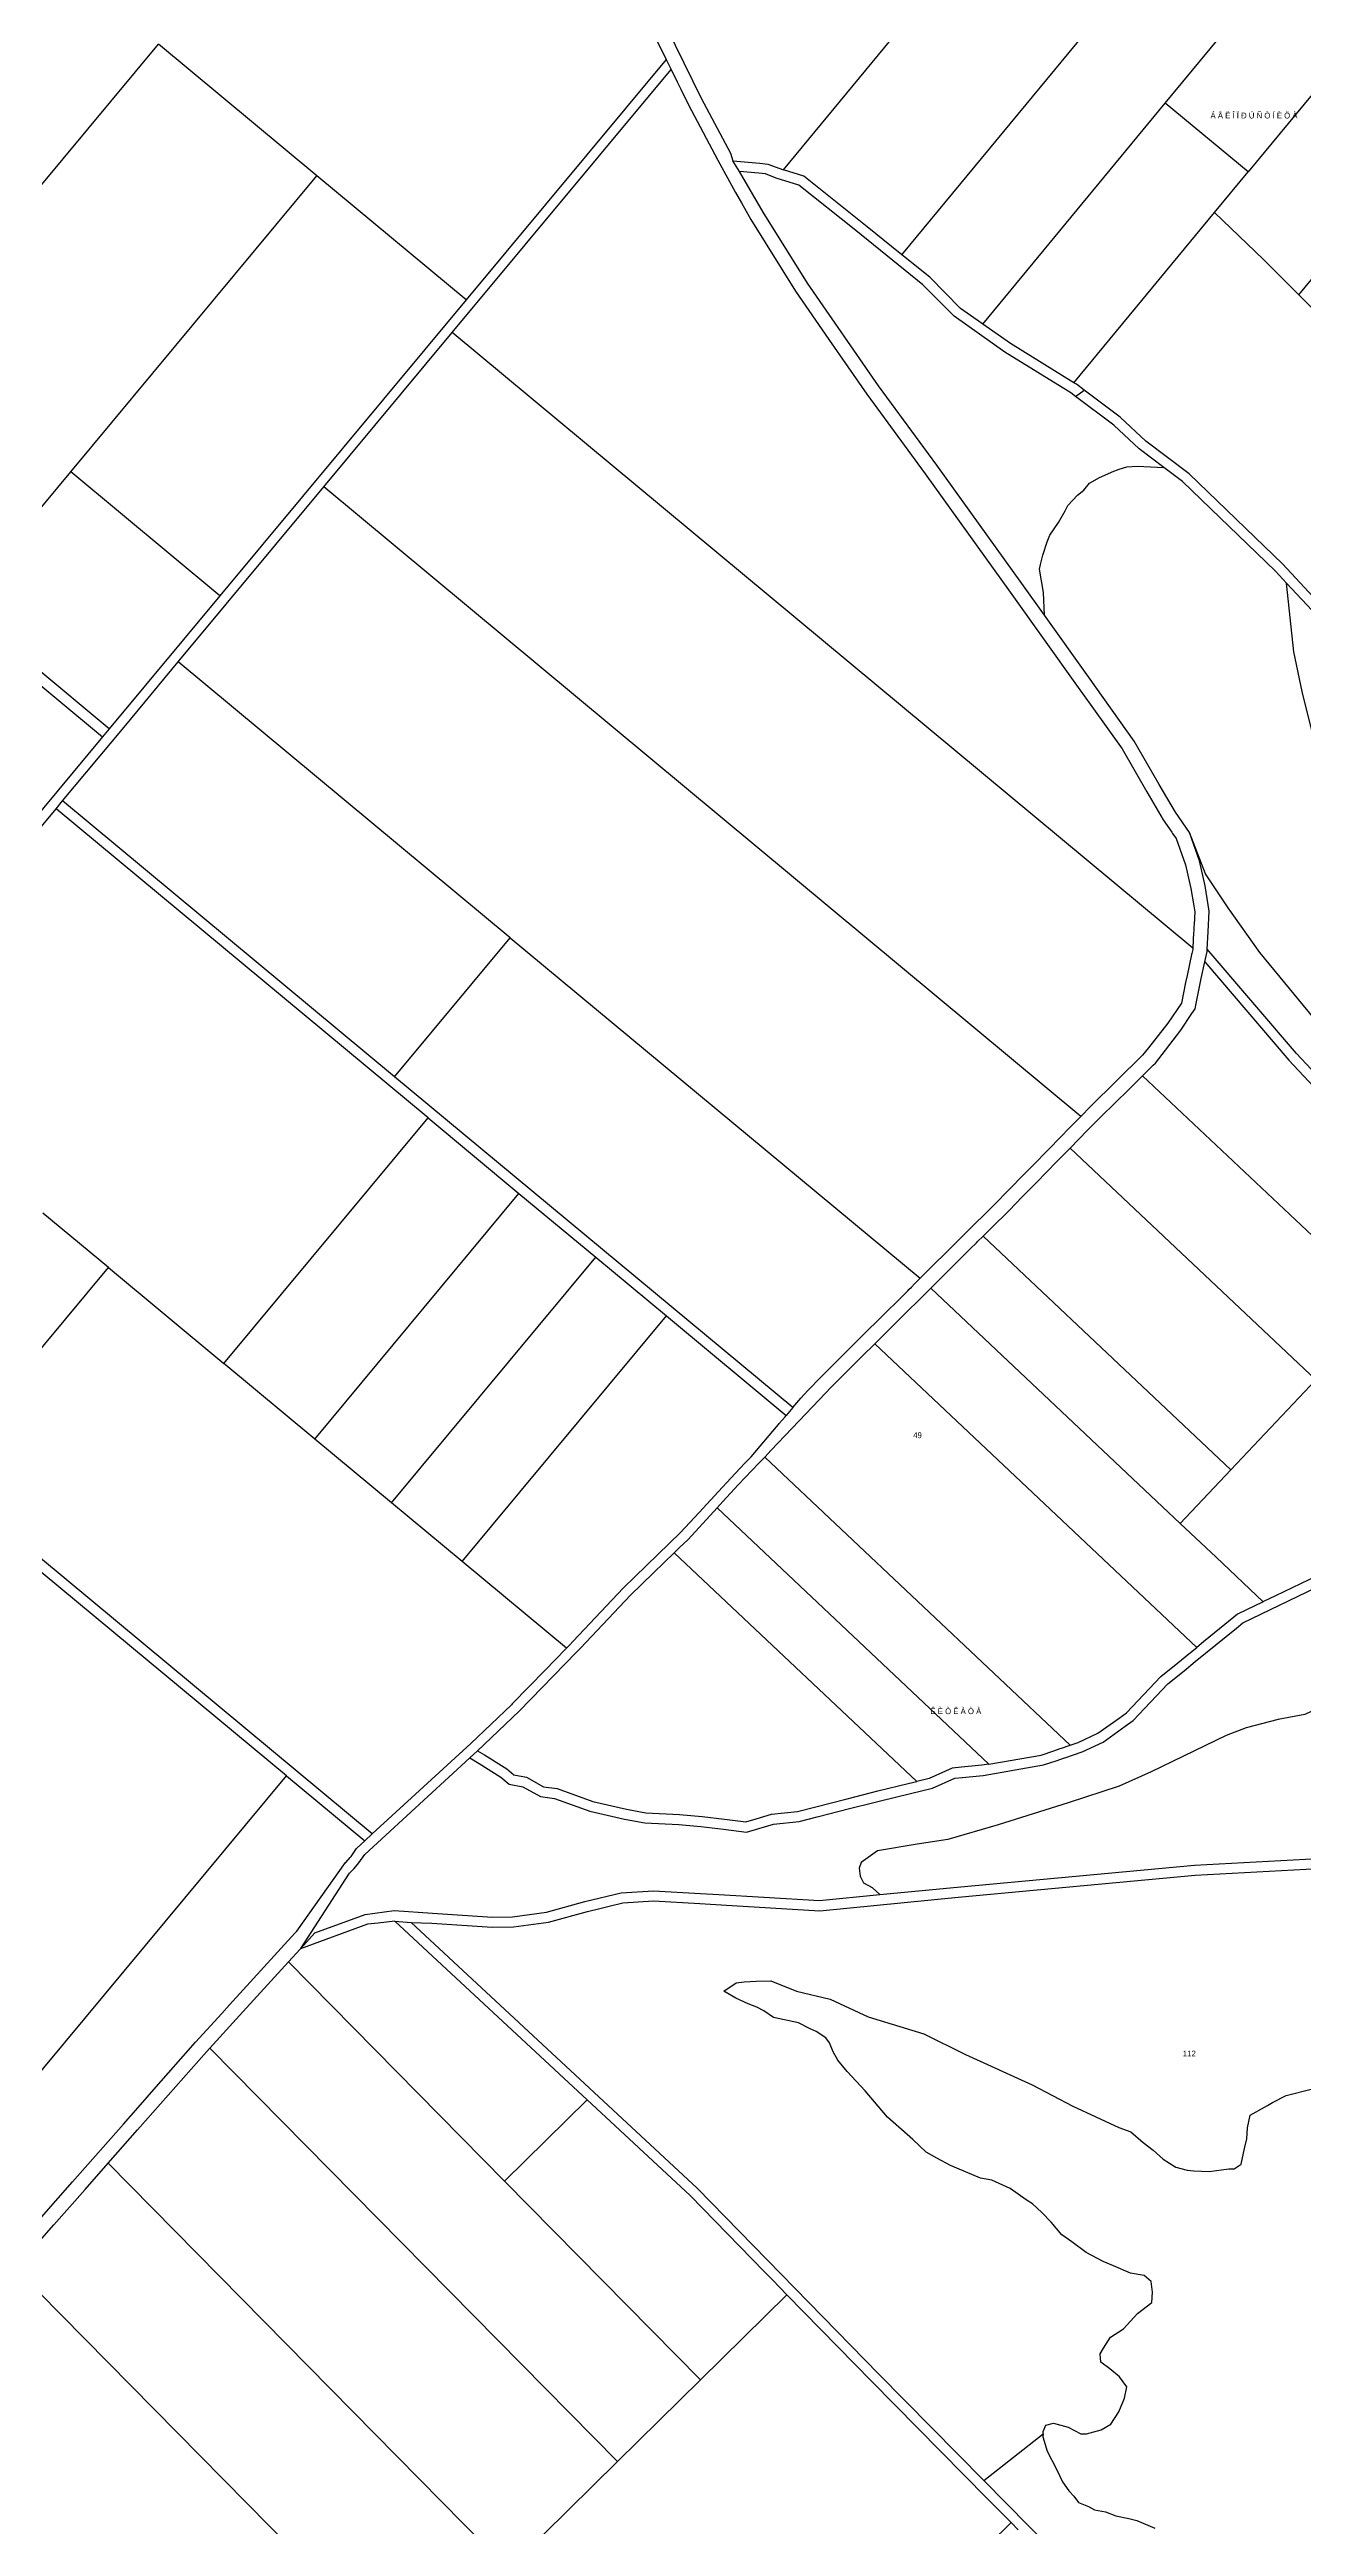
# Model space of a CAD drawing. Header units: metres. Extents: x 1082 to 7276, y 13258 to 20635.
# Drawn here: x 3629 to 4062, y 15857 to 16712 of the extents above; entities that cross this region are included whole.
import ezdxf

# ---------------------------------------------------------------- set-up
doc = ezdxf.new("R2010")
doc.units = ezdxf.units.M

msp = doc.modelspace()

# ---------------------------------------------------------------- linework, layer by layer
at = {"layer": '146'}
for points in [[(3882.5, 16670.26), (3962.83, 16767.551)], [(3812.43, 16757.09), (3824.4, 16737.65), (3828.02, 16732.56), (3830.04, 16729.721), (3834.91, 16722.85), (3842.04, 16708.32)], [(3923.36, 16640.881), (4021.19, 16759.369)], [(4014.19, 16693.18), (4060.81, 16749.65)], [(4098.6, 16737.039), (4042.85, 16669.51)], [(3839.22, 16725.41), (3854.17, 16694.949), (3864.23, 16675.961), (3865, 16673.33)], [(4060.3, 16627.06), (4137.37, 16720.41)], [(3543.71, 16565.539), (3666.85, 16713.641)], [(3721.55, 16668.16), (3666.85, 16713.641)], [(3842.04, 16708.32), (3773.05, 16625.34)], [(3842.04, 16708.32), (3842.63, 16707.119), (3843.73, 16704.881)], [(3768.21, 16614.06), (3843.73, 16704.881)], [(3843.73, 16704.881), (3844.12, 16704.08), (3845.45, 16701.369), (3845.81, 16700.641), (3847.09, 16698.019), (3849.72, 16692.68), (3859.83, 16673.58), (3866.02, 16662.449), (3868.04, 16658.81), (3871.22, 16653.08), (3886.65, 16628.301), (3898.15, 16611.699), (3911.26, 16592.769), (3931.42, 16565.32), (3960.75, 16524.5), (3983.66, 16492.31), (3988.85, 16485.039), (3999.33, 16470.359), (4007.84, 16455.551), (4013.56, 16445.82), (4016.47, 16441.57), (4016.76, 16441.141), (4017.96, 16439.381), (4021.21, 16430.301), (4023.07, 16422.131), (4024.08, 16416.17), (4024.44, 16414.07), (4024.19, 16409.69), (4024.15, 16409.051), (4024.06, 16407.461), (4024.03, 16406.99), (4023.74, 16401.69), (4023.73, 16401.609)], [(3951.28, 16616.981), (4014.19, 16693.18)], [(4042.85, 16669.51), (4014.19, 16693.18)], [(3867.31, 16669.619), (3865, 16673.33)], [(3865, 16673.33), (3874.38, 16672.51), (3877.14, 16672.231), (3882.5, 16670.26)], [(3636.59, 16565.981), (3721.55, 16668.16)], [(3773.05, 16625.34), (3721.55, 16668.16)], [(3983.32, 16592.029), (3981.62, 16593.301), (3958.89, 16607.31), (3941.36, 16619.711), (3930.63, 16630.519), (3907.44, 16649.24), (3887.83, 16664.94), (3880.05, 16667.359), (3876.32, 16668.801), (3874.05, 16669.019), (3867.31, 16669.619)], [(3972.55, 16516.551), (3964.81, 16527.41), (3935.46, 16568.26), (3915.33, 16595.67), (3890.83, 16631.051), (3875.53, 16655.619), (3867.31, 16669.619)], [(3923.36, 16640.881), (3919.79, 16643.769), (3911.39, 16650.551), (3909.63, 16651.971), (3889.5, 16668.08), (3882.5, 16670.26)], [(4031.26, 16655.481), (4042.85, 16669.51)], [(3982.74, 16596.721), (4031.26, 16655.481)], [(4060.3, 16627.06), (4048.11, 16639.221), (4031.26, 16655.481)], [(3951.28, 16616.981), (3949.37, 16618.33), (3943.63, 16622.391), (3932.98, 16633.119), (3923.36, 16640.881)], [(3773.05, 16625.34), (3688.09, 16523.16)], [(4096.19, 16591.24), (4086.1, 16601.31), (4068.39, 16618.981), (4060.3, 16627.06)], [(3723.9, 16560.76), (3768.21, 16614.06)], [(4023.73, 16401.609), (3768.21, 16614.06)], [(3982.74, 16596.721), (3960.82, 16610.24), (3951.28, 16616.981)], [(3986.27, 16594.18), (3983.59, 16596.199), (3982.74, 16596.721)], [(3983.32, 16592.029), (3986.27, 16594.18)], [(4098.82, 16490.43), (4090.3, 16497.391), (4088.27, 16499.41), (4072.68, 16514.93), (4054.8, 16534.109), (4022.48, 16565.279), (4007.51, 16576.551), (3998.7, 16584.82), (3986.27, 16594.18)], [(4013.71, 16567.5), (4005.25, 16573.869), (3996.44, 16582.141), (3983.32, 16592.029)], [(3598.41, 16520.06), (3636.59, 16565.981)], [(3688.09, 16523.16), (3636.59, 16565.981)], [(3673.73, 16500.41), (3723.9, 16560.76)], [(3985.16, 16343.53), (3723.9, 16560.76)], [(3972.55, 16516.551), (3972.2, 16524.33), (3970.8, 16532.35), (3971.18, 16533.981), (3972.05, 16537.231), (3973.55, 16541.869), (3974.42, 16544.131), (3977.43, 16548.51), (3979.68, 16552.519), (3980.68, 16554.4), (3983.94, 16557.91), (3986.19, 16559.67), (3988.07, 16562.051), (3991.58, 16564.06), (3996.48, 16566.19), (3998.36, 16566.94), (4000.99, 16567.69), (4004.51, 16567.94), (4013.71, 16567.5)], [(4056.08, 16527.6), (4052.3, 16531.65), (4020.21, 16562.609), (4013.71, 16567.5)], [(3585.85, 16525.82), (3647.61, 16474.471)], [(4066.36, 16470.74), (4061.42, 16490.16), (4058.63, 16503.81), (4056.08, 16527.6)], [(4056.08, 16527.6), (4070.16, 16512.5), (4087.77, 16494.971), (4102.64, 16478.539), (4124.47, 16458.19), (4145.43, 16439.369), (4161.57, 16424.881), (4194.56, 16393.59), (4224.6, 16364.87), (4234.12, 16352.53), (4246.49, 16338.6), (4250.21, 16334.4), (4260.99, 16319.18), (4265.8, 16312.6), (4276.47, 16303.62), (4284.28, 16295.14)], [(3649.91, 16477.24), (3598.41, 16520.06)], [(3688.09, 16523.16), (3649.91, 16477.24)], [(4022.57, 16441.5), (4017.79, 16448.5), (4012.17, 16458.06), (4003.54, 16473.07), (3987.73, 16495.211), (3972.55, 16516.551)], [(3633.81, 16452.41), (3654.99, 16477.881), (3673.73, 16500.41)], [(3788.27, 16405.18), (3673.73, 16500.41)], [(3647.61, 16474.471), (3571.01, 16382.34), (3539.35, 16344.27)], [(3649.91, 16477.24), (3647.61, 16474.471)], [(3561.08, 16364.93), (3631.57, 16449.721)], [(3631.57, 16449.721), (3633.81, 16452.41)], [(3759.89, 16343.03), (3631.57, 16449.721)], [(3748.35, 16357.17), (3633.81, 16452.41)], [(4028.72, 16401.269), (4029.05, 16407.19), (4029.4, 16414.35), (4027.97, 16423.09), (4026.02, 16431.699), (4022.57, 16441.5)], [(4068.93, 16373.28), (4046.91, 16400.06), (4035.96, 16415.471), (4028.15, 16427.24), (4022.57, 16441.5)], [(3748.35, 16357.17), (3788.27, 16405.18)], [(3788.27, 16405.18), (3929.66, 16287.62)], [(4023.73, 16401.609), (4023.71, 16401.141), (4023.61, 16400.699), (4023.41, 16399.779), (4023.32, 16399.35), (4021.75, 16392.17), (4021.26, 16389.699), (4019.86, 16382.62), (4015.18, 16375.71), (4008.46, 16367.19), (4006.44, 16364.63), (3988.5, 16346.92), (3985.16, 16343.53)], [(4027.89, 16396.85), (4028.68, 16400.471), (4028.72, 16401.269)], [(4090.29, 16332.27), (4059.53, 16365.17), (4028.72, 16401.269)], [(4006.4, 16357.54), (4006.42, 16357.56), (4008.74, 16359.85), (4010.09, 16361.17), (4010.87, 16361.86), (4019.22, 16372.76), (4019.6, 16373.32), (4023.44, 16378.99), (4024.57, 16380.65), (4024.94, 16382.52), (4026.65, 16391.15), (4027.89, 16396.85)], [(4027.89, 16396.85), (4056.88, 16362.88), (4087.71, 16330.05), (4104.36, 16305.11), (4109.26, 16298.28)], [(3885.69, 16242.98), (3748.35, 16357.17)], [(3981.41, 16332.55), (3987.44, 16338.71), (3992.04, 16343.4), (3996.9, 16348.18), (4001.62, 16352.83), (4006.4, 16357.54)], [(4090.42, 16278.3), (4006.4, 16357.54)], [(3689.39, 16258.24), (3759.89, 16343.03)], [(3759.89, 16343.03), (3791.26, 16316.94)], [(3985.16, 16343.53), (3984.05, 16342.39), (3983.55, 16341.88), (3982.96, 16341.28), (3982.7, 16341.02), (3976.61, 16334.8), (3975.41, 16333.58), (3958.69, 16316.52), (3956.91, 16314.71), (3929.66, 16287.62)], [(3981.41, 16332.55), (3976.16, 16327.2), (3973.96, 16324.95), (3969.23, 16320.13), (3964.81, 16315.62), (3960.46, 16311.19), (3954.02, 16304.78), (3951.36, 16302.13)], [(4066.19, 16252.6), (3981.41, 16332.55)], [(3720.77, 16232.15), (3791.26, 16316.94)], [(3791.26, 16316.94), (3817.76, 16294.91)], [(3649.58, 16291.35), (3627.03, 16310.09)], [(3747.27, 16210.12), (3817.76, 16294.91)], [(3817.76, 16294.91), (3842.17, 16274.62)], [(3933.31, 16284.19), (3933.35, 16284.23), (3935.84, 16286.7), (3940.41, 16291.25), (3941.46, 16292.3), (3946.98, 16297.78), (3949.08, 16299.87), (3949.5, 16300.28), (3951.36, 16302.13)], [(4036.86, 16221.5), (3951.36, 16302.13)], [(4109.26, 16298.28), (4112.54, 16293.71), (4117.2, 16287.57), (4120.07, 16284.98), (4121.23, 16283.94), (4121.69, 16282.6), (4121.94, 16281.87), (4127.03, 16278.19), (4133.08, 16273.81), (4140.68, 16259.13), (4142.26, 16256.08), (4137.21, 16239.83), (4131.93, 16229.94), (4127.5, 16221.66), (4099.58, 16200.8), (4097.06, 16199.59), (4066.63, 16184.94), (4052.22, 16178), (4048.1, 16176.02), (4048.05, 16175.99)], [(3590.69, 16220.52), (3649.58, 16291.35)], [(3649.58, 16291.35), (3689.39, 16258.24)], [(3885.69, 16242.98), (3888.51, 16246.31), (3890.93, 16248.85), (3895.4, 16253.55), (3897.9, 16256.04), (3911.98, 16270.03), (3914.47, 16272.51), (3925.37, 16283.35), (3925.76, 16283.74), (3926.64, 16284.61), (3927.76, 16285.73), (3929.66, 16287.62)], [(3914.01, 16265), (3916.45, 16267.43), (3921.09, 16272.05), (3933.31, 16284.19)], [(4019.41, 16203), (3933.31, 16284.19)], [(3771.68, 16189.83), (3842.17, 16274.62)], [(3842.17, 16274.62), (3883.43, 16240.31)], [(3876.03, 16225.91), (3878.28, 16228.27), (3890.25, 16240.88), (3894.79, 16245.66), (3898.92, 16250.01), (3909.68, 16260.7), (3914.01, 16265)], [(4025.11, 16160.23), (3914.01, 16265)], [(3720.77, 16232.15), (3689.39, 16258.24)], [(4036.86, 16221.5), (4066.19, 16252.6)], [(3807.61, 16159.95), (3808.64, 16161), (3809.93, 16162.37), (3827.19, 16180.68), (3835.23, 16188.46), (3846.99, 16199.84), (3853.38, 16206.79), (3860.1, 16214.08), (3864.35, 16218.69), (3869.22, 16223.82), (3871.35, 16226.06), (3878.81, 16234.85), (3880.79, 16237.19), (3881.07, 16237.52), (3883.05, 16239.86), (3883.43, 16240.31)], [(3885.69, 16242.98), (3883.43, 16240.31)], [(3747.27, 16210.12), (3720.77, 16232.15)], [(3740.64, 16095.84), (3590.69, 16220.52)], [(3859.63, 16208.4), (3861.6, 16210.54), (3866.9, 16216.29), (3871.76, 16221.41), (3873.89, 16223.65), (3876.03, 16225.91)], [(3981.45, 16126.5), (3876.03, 16225.91)], [(4019.41, 16203), (4036.86, 16221.5)], [(3771.68, 16189.83), (3747.27, 16210.12)], [(3859.63, 16208.4), (3855.96, 16204.42), (3849.49, 16197.4), (3846.67, 16194.66), (3844.8, 16192.86)], [(3953.4, 16119.97), (3859.63, 16208.4)], [(4048.05, 16175.99), (4031.77, 16191.34), (4019.41, 16203)], [(3711.07, 16115.87), (3614.96, 16195.78)], [(3774.32, 16122.11), (3777.48, 16120.14), (3785.01, 16115.45), (3787.9, 16113.03), (3792.64, 16112.09), (3798.65, 16108.78), (3803.57, 16108.12), (3815.74, 16103.67), (3827.71, 16100.98), (3834.65, 16099.68), (3846.4, 16099.05), (3854.06, 16098.44), (3861.8, 16097.45), (3869.8, 16096.49), (3874.04, 16097.74), (3879.1, 16099.24), (3887.96, 16100.12), (3894.15, 16101.7), (3905.34, 16104.59), (3913.69, 16106.71), (3915.95, 16107.27), (3926.36, 16109.82), (3933.97, 16111.69), (3941.66, 16115.1), (3944.33, 16115.37), (3950.16, 16115.95), (3951.4, 16116.07), (3972.28, 16119.66), (3976.96, 16121.25), (3979.11, 16121.98), (3979.6, 16122.15), (3985.54, 16124.21), (3992.79, 16127.57), (4000.36, 16132.99), (4003.12, 16134.98), (4015.14, 16147.6), (4020.76, 16152.18), (4024.6, 16155.31), (4038.86, 16166.92), (4041.05, 16168.74), (4101.4, 16197.79)], [(3776.99, 16124.57), (3791.37, 16138.22), (3811.16, 16158.58), (3812.47, 16159.97), (3829.68, 16178.22), (3837.66, 16185.95), (3844.8, 16192.86)], [(3928.48, 16113.95), (3844.8, 16192.86)], [(3807.61, 16159.95), (3771.68, 16189.83)], [(4048.05, 16175.99), (4039.15, 16171.71), (4036.63, 16169.62), (4027.49, 16162.17), (4025.11, 16160.23)], [(3807.61, 16159.95), (3803.59, 16155.81), (3800.39, 16152.52), (3788.91, 16140.71), (3788.63, 16140.44), (3774.6, 16127.12), (3740.64, 16095.84)], [(3981.45, 16126.5), (3984.23, 16127.46), (3991.02, 16130.6), (3998.32, 16135.84), (4000.82, 16137.63), (4012.75, 16150.17), (4018.55, 16154.89), (4022.39, 16158.02), (4025.11, 16160.23)], [(4079.36, 16145.11), (4071.56, 16141.44), (4062.39, 16137.05), (4053.22, 16135.29), (4042.16, 16132.52), (4035.25, 16129.88), (4009.36, 16117.33), (3998.3, 16112.31), (3980.71, 16106.53), (3956.58, 16098.99), (3939.24, 16093.96), (3928.69, 16092.33), (3914.99, 16090.06), (3909.34, 16086.04), (3908.58, 16084.04), (3908.96, 16081.28), (3910.09, 16079.02), (3913.11, 16077.4), (3915.74, 16074.91)], [(3915.74, 16074.91), (3942.47, 16077.53), (4024.32, 16085.12), (4092.41, 16088.8), (4129.48, 16092.83), (4165.54, 16099.75), (4207.15, 16104.56), (4225.67, 16104.95), (4231.98, 16106.29), (4239.71, 16108.49), (4249.65, 16113.15), (4254.5, 16116.3), (4261.56, 16121.99), (4270.8, 16130.34), (4275.92, 16135.2), (4290.71, 16144.97)], [(3774.32, 16122.11), (3776.99, 16124.57)], [(3776.99, 16124.57), (3779.33, 16123.11), (3787.07, 16118.29), (3789.46, 16116.29), (3793.86, 16115.41), (3799.76, 16112.16), (3804.41, 16111.54), (3816.73, 16107.03), (3828.41, 16104.41), (3835.07, 16103.16), (3846.63, 16102.54), (3854.42, 16101.92), (3862.21, 16100.92), (3869.5, 16100.05), (3873.04, 16101.1), (3878.42, 16102.69), (3887.35, 16103.58), (3893.25, 16105.08), (3904.44, 16107.98), (3912.86, 16110.11), (3915.11, 16110.67), (3925.53, 16113.22), (3928.48, 16113.95)], [(3953.4, 16119.97), (3971.41, 16123.07), (3975.83, 16124.57), (3977.99, 16125.3), (3978.45, 16125.45), (3981.45, 16126.5)], [(3557.62, 15931.31), (3711.07, 16115.87)], [(3711.07, 16115.87), (3738.04, 16093.45)], [(3715.97, 16056.36), (3732.84, 16082.31), (3733.77, 16083.33), (3734.25, 16083.85), (3735.59, 16085.33), (3736.06, 16085.85), (3738.08, 16088.72), (3774.32, 16122.11)], [(3953.4, 16119.97), (3950.93, 16119.54), (3949.81, 16119.43), (3943.99, 16118.85), (3940.75, 16118.53), (3932.84, 16115.02), (3928.48, 16113.95)], [(3621.57, 15957.99), (3637.21, 15975.74), (3654.76, 15995.66), (3657.31, 15998.56), (3657.41, 15998.67), (3662.96, 16004.97), (3665.27, 16007.6), (3679.69, 16023.96), (3688.7, 16033.86), (3691.4, 16036.82), (3713.97, 16061.6), (3714.6, 16062.29), (3731.46, 16086), (3731.48, 16086.01), (3733.01, 16087.69), (3733.23, 16087.93), (3733.33, 16088.04), (3735.24, 16090.81), (3735.36, 16090.97), (3738.04, 16093.45)], [(3740.64, 16095.84), (3738.04, 16093.45)], [(3754.05, 16065.26), (3761.19, 16065.01), (3782, 16063.64), (3789.34, 16063.77), (3801.5, 16065.44), (3814.9, 16069.11), (3819.19, 16070.16), (3822.38, 16070.94), (3827.04, 16072.09), (3837.71, 16072.71), (3853.7, 16071.85), (3861.06, 16071.4), (3895.05, 16069.36), (3942.8, 16074.05), (4024.56, 16081.63), (4092.69, 16085.31)], [(3715.97, 16056.36), (3720.85, 16061.72), (3738.15, 16068.07), (3748.19, 16069.38), (3761.43, 16068.5), (3782.09, 16067.14), (3789.07, 16067.27), (3800.79, 16068.88), (3814.02, 16072.5), (3826.52, 16075.56), (3837.71, 16076.21), (3853.9, 16075.34), (3860.23, 16074.96), (3875.72, 16074.03), (3894.98, 16072.87), (3915.74, 16074.91)], [(3748.42, 16065.72), (3742.62, 16065.06), (3738.99, 16064.65), (3715.83, 16056.15), (3715.75, 16056.12)], [(3748.42, 16065.72), (3754.05, 16065.26)], [(3814.8, 16004.05), (3748.42, 16065.72)], [(3951.59, 15872.69), (3915.36, 15909.41), (3852.75, 15973.57), (3754.05, 16065.26)], [(3711.74, 16051.72), (3715.75, 16056.12)], [(3715.75, 16056.12), (3715.97, 16056.36)], [(3684.63, 16021.96), (3694.89, 16033.22), (3711.74, 16051.72)], [(3786.31, 15976), (3711.74, 16051.72)], [(3972.11, 15888.83), (3972.17, 15889.55), (3973.05, 15891.81), (3975.69, 15892.44), (3980.71, 15891.06), (3985.11, 15888.81), (3987.12, 15888.81), (3992.15, 15890.19), (3995.41, 15892.07), (3998.18, 15896.34), (4000.19, 15901.1), (4000.94, 15904.99), (3998.43, 15908.5), (3995.16, 15911.25), (3992.02, 15913.51), (3991.77, 15916.39), (3992.9, 15918.4), (3995.29, 15922.16), (3999.81, 15925.04), (4004.71, 15930.31), (4009.61, 15934.08), (4009.86, 15937.71), (4009.36, 15941.35), (4006.97, 15943.47), (4002.2, 15944.22), (3996.42, 15946.73), (3992.77, 15948.23), (3986.99, 15951.36), (3981.97, 15955.11), (3978.58, 15957.49), (3974.93, 15961.88), (3971.66, 15965.13), (3968.4, 15968.14), (3966.26, 15969.52), (3960.73, 15973.52), (3954.45, 15976.4), (3950.55, 15977.02), (3940.12, 15981.4), (3935.47, 15983.91), (3931.7, 15986.04), (3927.18, 15990.42), (3918.38, 15998.06), (3910.72, 16007.2), (3904.44, 16013.84), (3901.29, 16017.72), (3899.66, 16020.61), (3898.4, 16023.74), (3897.15, 16025.49), (3893.76, 16027.62), (3891.49, 16028.75), (3887.72, 16030.63), (3879.05, 16032.5), (3875.79, 16034.75), (3873.27, 16036), (3870.38, 16037.26), (3866.11, 16039.13), (3861.95, 16041.59), (3866.24, 16044.4), (3869, 16044.78), (3873.15, 16045.03), (3878.17, 16045.16), (3886.97, 16041.53), (3898.66, 16038.78), (3911.72, 16032.77), (3930.95, 16026.9), (3945.28, 16019.76), (3968.27, 16009.25), (3982.34, 16001.87), (3998.18, 15994.48), (4002.32, 15992.98), (4006.6, 15989.35), (4010.12, 15986.72), (4013.51, 15983.59), (4017.91, 15980.84), (4021.8, 15979.84), (4024.06, 15979.59), (4029.34, 15979.34), (4036.13, 15980.22), (4038.01, 15980.22), (4040.4, 15981.86), (4041.53, 15987.25), (4042.41, 15990.63), (4042.66, 15994.39), (4043.54, 15998.78), (4048.44, 16001.54), (4049.47, 16002.15), (4051.21, 16003.17), (4055.98, 16005.56), (4065.03, 16007.82)], [(3649.55, 15982.19), (3659.68, 15993.68), (3683.41, 16020.62), (3684.63, 16021.96)], [(3825.22, 15879.19), (3684.63, 16021.96)], [(3786.31, 15976), (3814.8, 16004.05)], [(3814.8, 16004.05), (3850.31, 15971.06), (3875.98, 15944.75), (3878.77, 15941.89), (3883.73, 15936.81)], [(3617.6, 15945.91), (3630.8, 15960.9), (3641.55, 15973.11), (3649.55, 15982.19)], [(3787.54, 15842.07), (3649.55, 15982.19)], [(3853.87, 15907.4), (3786.31, 15976)], [(3753.18, 15808.24), (3617.6, 15945.91)], [(3883.73, 15936.81), (3853.87, 15907.4)], [(3961.04, 15858.14), (3955.28, 15863.97), (3952.82, 15866.46), (3944.71, 15874.69), (3912.86, 15906.96), (3883.73, 15936.81)], [(3825.22, 15879.19), (3853.87, 15907.4)], [(3951.59, 15872.69), (3972.11, 15888.83)], [(3972.11, 15888.83), (3972.04, 15887.8), (3973.55, 15882.78), (3976.82, 15876.39), (3978.83, 15872.26), (3980.96, 15869.13), (3982.72, 15867.25), (3984.36, 15865.12), (3987.75, 15863.74), (3989.88, 15862.61), (3993.65, 15861.87), (3997.17, 15860.49), (4001.7, 15859.62), (4004.46, 15858.87), (4010.62, 15856.24)], [(3799.69, 15854.05), (3825.22, 15879.19)], [(3951.59, 15872.69), (3974.86, 15849.11), (3975.5, 15848.46), (4069.97, 15765.95), (4101.37, 15736.79), (4109.96, 15726.09), (4115.31, 15720.26), (4121.69, 15710.19), (4134.48, 15687.72), (4139.31, 15674.17), (4144.2, 15660.66), (4147.69, 15651.47), (4156.27, 15634.23), (4173.28, 15607.92), (4187.14, 15589.33), (4200.96, 15563.9), (4221.21, 15536.85), (4226.23, 15530.87)], [(3961.04, 15858.14), (3877.08, 15775.46)], [(3963.5, 15855.64), (3961.04, 15858.14)]]:
    msp.add_lwpolyline(points, dxfattribs=at)

# ---------------------------------------------------------------- texts
at = {"layer": 'TEXT25'}
for s, p in [('Á Å Ë Î Ï Ð Ú Ñ Ò Í È Ö À', (4029.85, 16687.949)), ('49', (3927.28, 16232.46)), ('Ê È Ò Ê À Ò À', (3933.23, 16137.2)), ('112', (4020.31, 16019.06))]:
    msp.add_text(s, height=2, dxfattribs=at).set_placement(p)

doc.saveas('drawing.dxf')
